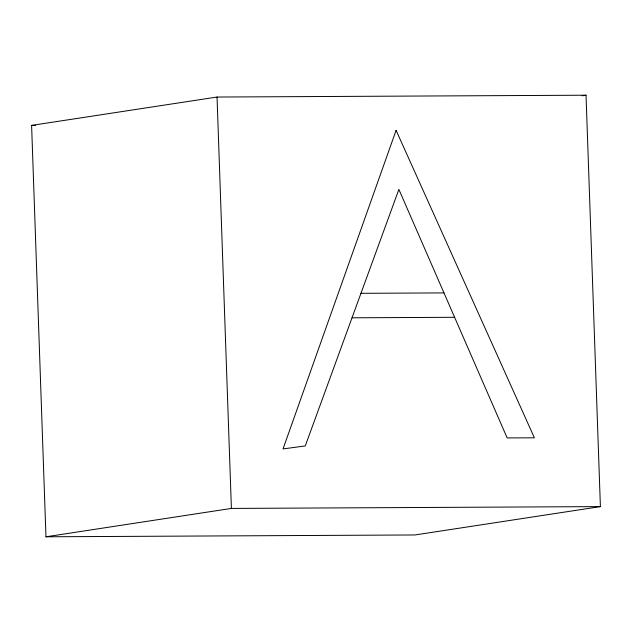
<?xml version="1.0" encoding="UTF-8"?>
<svg xmlns="http://www.w3.org/2000/svg" width="632" height="632" viewBox="0 0 632 632"><rect width="100%" height="100%" fill="white"/><g stroke="black" fill="none" stroke-linecap="round" stroke-linejoin="round"><path stroke-width="0.95" d="M31.6 125.397L217.037 97.036L586.03 95.211L600.4 506.603L414.963 534.964L45.97 536.789L31.6 125.397L35.487 125.381M582.127 95.803L586.03 95.211M45.97 536.789L231.399 508.428L600.4 506.603M360.959 293.319L443.98 292.908M352.024 317.801L454.606 317.296M217.037 97.036L231.399 508.428M396.098 130.334L283.025 448.925L305.256 445.939L398.887 189.403L507.164 437.937L534.388 437.802L396.098 130.334"/></g></svg>
